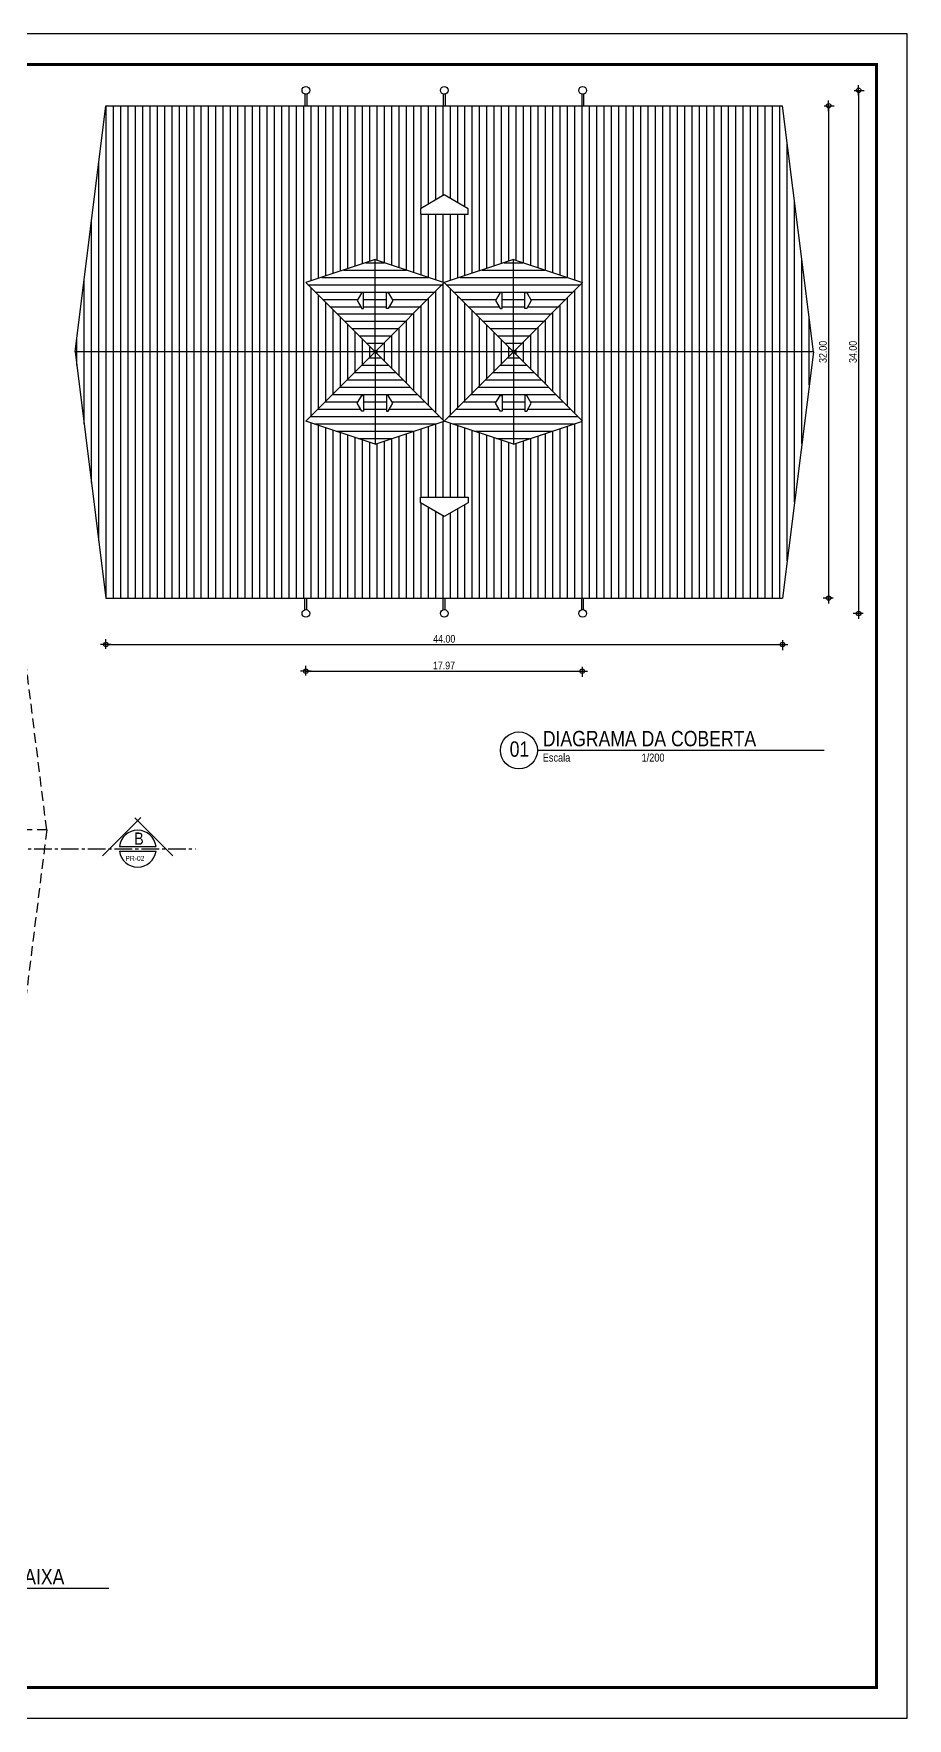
# Model space of a CAD drawing. Extents: x -56 to 214, y 236 to 291.
# Drawn here: x 0.2 to 28.6, y 235.9 to 290.6 of the extents above; entities that cross this region are included whole.
import ezdxf

# ---------------------------------------------------------------- set-up
doc = ezdxf.new("R2010")
doc.units = 0
doc.linetypes.add('CENTER2', pattern=[28.575, 19.05, -3.175, 3.175, -3.175])
doc.linetypes.add('DASHED2', pattern=[9.525, 6.35, -3.175])
doc.layers.get('Defpoints').update_dxf_attribs({"linetype": 'CONTINUOUS'})
for name, color, linetype in [('COBERTA', 7, 'CONTINUOUS'), ('CORTE', 7, 'CONTINUOUS'), ('COTAS', 7, 'CONTINUOUS'), ('PROJ_COB', 8, 'DASHED2')]:
    doc.layers.add(name, color=color, linetype=linetype)
doc.styles.add('COTAS', font='ARIALN.TTF', dxfattribs={"height": 0.15})
doc.dimstyles.new('ESCALA150', dxfattribs={"dimtxt": 0.25, "dimasz": 0.004, "dimexe": 0.06, "dimexo": 0.06, "dimgap": 0.06, "dimtad": 1, "dimlfac": 2, "dimzin": 4, "dimdsep": 46, "dimtxsty": 'COTAS', "dimblk": 'PONTO', "dimcen": 0.06, "dimdle": 0.06, "dimse1": 1, "dimse2": 1, "dimclrd": 256, "dimclre": 256, "dimclrt": 256, "dimadec": 0, "dimazin": 1, "dimtfac": 1, "dimtix": 1, "dimtmove": 0, "dimatfit": 3, "dimldrblk": 'OPEN90', "dimfxl": 1, "dimtolj": 1, "dimtzin": 0, "dimlwd": -1, "dimarcsym": 0})
pattern_1 = [(90, (-4.14106, 128.62018), (-0.238125, 1e-17), [])]

# ---------------------------------------------------------------- blocks, each defined once
blk = doc.blocks.new('PONTO')
at = {"layer": 'COTAS'}
for p, q in [((-43, 0), (43, 0)), ((0, 36), (0, -45))]:
    blk.add_line(p, q, dxfattribs=at)
blk.add_circle((0, 0), 18.1, dxfattribs=at)
blk = doc.blocks.new('*D67')
at = {"layer": 'COTAS'}
blk.add_line((26.018, 288.261), (26.018, 272.269), dxfattribs=at)
at = {"layer": 'Defpoints', "color": 0}
for p in [(23.946, 288.265), (23.946, 272.265), (26.018, 272.265)]:
    blk.add_point(p, dxfattribs=at)
at = {"layer": 'COTAS', "xscale": 0.004, "yscale": 0.004, "zscale": 0.004}
for p, rotation in [((26.018, 288.265), 90), ((26.018, 272.265), 270)]:
    blk.add_blockref('PONTO', p, dxfattribs=dict(at, rotation=rotation))
at = {"layer": 'COTAS', "insert": (25.833, 280.265), "char_height": 0.25, "attachment_point": 5, "rotation": 90, "style": 'COTAS'}
blk.add_mtext('\\A1;32.00', dxfattribs=at)
blk = doc.blocks.new('_Open90')
at = {"layer": 'COTAS', "color": 0, "lineweight": -2}
for p, q in [((0, 0), (-1, 0)), ((-0.5, 0.5), (0, 0)), ((0, 0), (-0.5, -0.5))]:
    blk.add_line(p, q, dxfattribs=at)
blk = doc.blocks.new('*D68')
at = {"layer": 'COTAS'}
blk.add_line((2.524, 270.754), (24.516, 270.754), dxfattribs=at)
at = {"layer": 'Defpoints', "color": 0}
for p in [(2.52, 272.265), (24.52, 272.265), (24.52, 270.754)]:
    blk.add_point(p, dxfattribs=at)
at = {"layer": 'COTAS', "xscale": 0.004, "yscale": 0.004, "zscale": 0.004, "rotation": 180}
blk.add_blockref('PONTO', (2.52, 270.754), dxfattribs=at)
at = {"layer": 'COTAS', "xscale": 0.004, "yscale": 0.004, "zscale": 0.004}
blk.add_blockref('PONTO', (24.52, 270.754), dxfattribs=at)
at = {"layer": 'COTAS', "insert": (13.52, 270.939), "char_height": 0.25, "attachment_point": 5, "style": 'COTAS'}
blk.add_mtext('\\A1;44.00', dxfattribs=at)
blk = doc.blocks.new('*D69')
at = {"layer": 'COTAS'}
blk.add_line((26.994, 288.761), (26.994, 271.769), dxfattribs=at)
at = {"layer": 'Defpoints', "color": 0}
for p in [(17.446, 288.765), (17.446, 271.765), (26.994, 271.765)]:
    blk.add_point(p, dxfattribs=at)
at = {"layer": 'COTAS', "xscale": 0.004, "yscale": 0.004, "zscale": 0.004}
for p, rotation in [((26.994, 288.765), 90), ((26.994, 271.765), 270)]:
    blk.add_blockref('PONTO', p, dxfattribs=dict(at, rotation=rotation))
at = {"layer": 'COTAS', "insert": (26.809, 280.265), "char_height": 0.25, "attachment_point": 5, "rotation": 90, "style": 'COTAS'}
blk.add_mtext('\\A1;34.00', dxfattribs=at)
blk = doc.blocks.new('*D70')
at = {"layer": 'COTAS'}
blk.add_line((9.024, 269.887), (18.001, 269.887), dxfattribs=at)
at = {"layer": 'Defpoints', "color": 0}
for p in [(9.02, 282.515), (18.005, 282.52), (18.005, 269.887)]:
    blk.add_point(p, dxfattribs=at)
at = {"layer": 'COTAS', "xscale": 0.004, "yscale": 0.004, "zscale": 0.004, "rotation": 180}
blk.add_blockref('PONTO', (9.02, 269.887), dxfattribs=at)
at = {"layer": 'COTAS', "xscale": 0.004, "yscale": 0.004, "zscale": 0.004}
blk.add_blockref('PONTO', (18.005, 269.887), dxfattribs=at)
at = {"layer": 'COTAS', "insert": (13.512, 270.072), "char_height": 0.25, "attachment_point": 5, "style": 'COTAS'}
blk.add_mtext('\\A1;17.97', dxfattribs=at)

msp = doc.modelspace()

# ---------------------------------------------------------------- hatches: boundary and pattern name
at = {"layer": 'COBERTA'}
h = msp.add_hatch(dxfattribs=at)
h.set_pattern_fill('LINE', color=8, scale=0.075, angle=90, style=0)
h.set_pattern_definition(pattern_1)
h.paths.add_polyline_path([(11.2704, 283.2648), (13.5204, 282.5148), (15.7704, 283.2648), (18.0204, 282.5148), (15.7704, 280.2648), (25.5204, 280.2648), (24.5204, 288.2648), (2.5204, 288.2648), (1.5204, 280.2648), (11.2704, 280.2648), (9.0204, 282.5148)])
h.paths.add_polyline_path([(12.7436, 284.9158), (13.5204, 285.3643), (14.2972, 284.9158), (14.2972, 284.7364), (12.7436, 284.7364)], flags=16)
h.paths.add_polyline_path([(9.0204, 278.0148), (11.2704, 280.2648), (1.5204, 280.2648), (2.5204, 272.2648), (24.5204, 272.2648), (25.5204, 280.2648), (15.7704, 280.2648), (18.0204, 278.0148), (15.7704, 277.2648), (13.5204, 278.0148), (11.2704, 277.2648)])
h.paths.add_polyline_path([(12.7436, 275.5403), (14.2972, 275.5403), (14.2972, 275.3609), (13.5204, 274.9124), (12.7436, 275.3609)], flags=16)
h = msp.add_hatch(dxfattribs=at)
h.set_pattern_fill('LINE', color=8, scale=0.075, style=0)
h.set_pattern_definition([(0, (-4.14106, 128.62018), (0, 0.238125), [])])
h.paths.add_polyline_path([(9.0204, 282.5148), (11.2704, 280.2648), (11.2704, 283.2648)])
h.paths.add_polyline_path([(10.8394, 282.1951), (10.8992, 282.1951), (10.8992, 281.6772), (10.8394, 281.6772), (10.6899, 281.9361)], flags=16)
h.paths.add_polyline_path([(11.2704, 283.2648), (11.2704, 280.2648), (13.5204, 282.5148)])
h.paths.add_polyline_path([(11.7014, 282.1951), (11.8509, 281.9361), (11.7014, 281.6772), (11.6416, 281.6772), (11.6416, 282.1951)], flags=16)
h.paths.add_polyline_path([(13.5204, 282.5148), (15.7704, 280.2648), (15.7704, 283.2648)])
h.paths.add_polyline_path([(15.3394, 282.1951), (15.3992, 282.1951), (15.3992, 281.6772), (15.3394, 281.6772), (15.1899, 281.9361)], flags=16)
h.paths.add_polyline_path([(15.7704, 283.2648), (15.7704, 280.2648), (18.0204, 282.5148)])
h.paths.add_polyline_path([(16.2014, 282.1951), (16.3509, 281.9361), (16.2014, 281.6772), (16.1416, 281.6772), (16.1416, 282.1951)], flags=16)
h.paths.add_polyline_path([(15.7704, 280.2648), (15.7704, 277.2648), (18.0204, 278.0148)])
h.paths.add_polyline_path([(16.2014, 278.8524), (16.3509, 278.5934), (16.2014, 278.3345), (16.1416, 278.3345), (16.1416, 278.8524)], flags=16)
h.paths.add_polyline_path([(13.5204, 278.0148), (15.7704, 277.2648), (15.7704, 280.2648)])
h.paths.add_polyline_path([(15.3394, 278.8524), (15.3992, 278.8524), (15.3992, 278.3345), (15.3394, 278.3345), (15.1899, 278.5934)], flags=16)
h.paths.add_polyline_path([(11.2704, 277.2648), (13.5204, 278.0148), (11.2704, 280.2648)])
h.paths.add_polyline_path([(11.6416, 278.8524), (11.7014, 278.8524), (11.8509, 278.5934), (11.7014, 278.3345), (11.6416, 278.3345)], flags=16)
h.paths.add_polyline_path([(9.0204, 278.0148), (11.2704, 277.2648), (11.2704, 280.2648)])
h.paths.add_polyline_path([(10.8394, 278.8524), (10.8992, 278.8524), (10.8992, 278.3345), (10.8394, 278.3345), (10.6899, 278.5934)], flags=16)
h = msp.add_hatch(dxfattribs=at)
h.set_pattern_fill('LINE', color=8, scale=0.075, angle=90, style=0)
h.set_pattern_definition(pattern_1)
h.paths.add_polyline_path([(15.7704, 280.2648), (13.5204, 282.5148), (11.2704, 280.2648)])
h.paths.add_polyline_path([(11.2704, 280.2648), (13.5204, 278.0148), (15.7704, 280.2648)])

# ---------------------------------------------------------------- linework, layer by layer
for p, q in [((8.9904, 288.6434), (8.9904, 288.2648)), ((9.0504, 288.6434), (9.0504, 288.2648)), ((13.4904, 288.6434), (13.4904, 288.2648)), ((13.5504, 288.6434), (13.5504, 288.2648)), ((17.9904, 288.6434), (17.9904, 288.2648)), ((18.0504, 288.6434), (18.0504, 288.2648)), ((11.2704, 283.2648), (9.0204, 282.5148)), ((11.2704, 283.2648), (13.5204, 282.5148)), ((11.2704, 280.2648), (11.2704, 283.2648)), ((15.7704, 283.2648), (13.5204, 282.5148)), ((15.7704, 283.2648), (18.0204, 282.5148)), ((15.7704, 280.2648), (15.7704, 283.2648)), ((11.2704, 280.2648), (9.0204, 282.5148)), ((11.2704, 280.2648), (13.5204, 282.5148)), ((15.7704, 280.2648), (13.5204, 282.5148)), ((15.7704, 280.2648), (18.0204, 282.5148)), ((11.2704, 280.2648), (9.0204, 278.0148)), ((11.2704, 280.2648), (13.5204, 278.0148)), ((11.2704, 280.2648), (11.2704, 277.2648)), ((15.7704, 280.2648), (13.5204, 278.0148)), ((15.7704, 280.2648), (18.0204, 278.0148)), ((15.7704, 280.2648), (15.7704, 277.2648)), ((11.2704, 277.2648), (9.0204, 278.0148)), ((11.2704, 277.2648), (13.5204, 278.0148)), ((15.7704, 277.2648), (13.5204, 278.0148)), ((15.7704, 277.2648), (18.0204, 278.0148)), ((8.9904, 271.8861), (8.9904, 272.2648)), ((9.0504, 271.8861), (9.0504, 272.2648)), ((13.4904, 271.8861), (13.4904, 272.2648)), ((13.5504, 271.8861), (13.5504, 272.2648)), ((17.9904, 271.8861), (17.9904, 272.2648)), ((18.0504, 271.8861), (18.0504, 272.2648))]:
    msp.add_line(p, q, dxfattribs=at)
at = {"layer": 'COBERTA', "ltscale": 0.05}
for p, q in [((1.5204, 280.2648), (2.5204, 288.2648)), ((2.5204, 288.2648), (24.5204, 288.2648)), ((25.5204, 280.2648), (24.5204, 288.2648)), ((25.5204, 280.2648), (1.5204, 280.2648)), ((1.5204, 280.2648), (2.5204, 272.2648)), ((25.5204, 280.2648), (24.5204, 272.2648)), ((2.5204, 272.2648), (24.5204, 272.2648))]:
    msp.add_line(p, q, dxfattribs=at)
at = {"layer": 'COBERTA'}
for points in [[(12.7436, 284.9158), (12.7436, 284.7364), (14.2972, 284.7364), (14.2972, 284.9158), (13.5204, 285.3643)], [(10.8394, 281.6772), (10.8992, 281.6772), (10.8992, 282.1951), (10.8394, 282.1951), (10.6899, 281.9361)], [(11.7014, 281.6772), (11.6416, 281.6772), (11.6416, 282.1951), (11.7014, 282.1951), (11.8509, 281.9361)], [(15.3394, 281.6772), (15.3992, 281.6772), (15.3992, 282.1951), (15.3394, 282.1951), (15.1899, 281.9361)], [(16.2014, 281.6772), (16.1416, 281.6772), (16.1416, 282.1951), (16.2014, 282.1951), (16.3509, 281.9361)], [(10.8394, 278.8524), (10.8992, 278.8524), (10.8992, 278.3345), (10.8394, 278.3345), (10.6899, 278.5934)], [(11.7014, 278.8524), (11.6416, 278.8524), (11.6416, 278.3345), (11.7014, 278.3345), (11.8509, 278.5934)], [(15.3394, 278.8524), (15.3992, 278.8524), (15.3992, 278.3345), (15.3394, 278.3345), (15.1899, 278.5934)], [(16.2014, 278.8524), (16.1416, 278.8524), (16.1416, 278.3345), (16.2014, 278.3345), (16.3509, 278.5934)], [(12.7436, 275.3609), (12.7436, 275.5403), (14.2972, 275.5403), (14.2972, 275.3609), (13.5204, 274.9124)]]:
    msp.add_lwpolyline(points, close=True, dxfattribs=at)
at = {"layer": 'COBERTA', "color": 6, "linetype": 'Continuous'}
for centre in [(9.0204, 288.7648), (13.5204, 288.7648), (18.0204, 288.7648), (9.0204, 271.7648), (13.5204, 271.7648), (18.0204, 271.7648)]:
    msp.add_circle(centre, 0.125, dxfattribs=at)
at = {"layer": 'CORTE'}
for p, q in [((25.874, 267.3149), (16.5482, 267.3149)), ((2.6177, 240.0787), (-3.08, 240.0787))]:
    msp.add_line(p, q, dxfattribs=at)
at = {"layer": 'CORTE', "color": 3}
for p, q in [((2.4133, 263.8918), (3.6524, 265.1308)), ((4.6932, 263.8918), (3.4649, 265.12)), ((2.958, 264.1943), (4.1485, 264.1943)), ((2.958, 264.0431), (4.1485, 264.0431))]:
    msp.add_line(p, q, dxfattribs=at)
at = {"layer": 'CORTE', "color": 2, "linetype": 'CENTER2', "ltscale": 0.03}
msp.add_line((-12.0115, 264.1187), (5.4299, 264.1187), dxfattribs=at)
at = {"layer": 'CORTE'}
msp.add_lwpolyline([(-53.0239, 235.8593), (28.5761, 235.8593), (28.5761, 290.6058), (-53.0239, 290.6058)], close=True, dxfattribs=at)
at = {"layer": 'CORTE', "const_width": 0.1}
msp.add_lwpolyline([(-52.0239, 236.8593), (27.5761, 236.8593), (27.5761, 289.6058), (-52.0239, 289.6058)], close=True, dxfattribs=at)
at = {"layer": 'CORTE'}
msp.add_circle((15.9482, 267.3149), 0.6, dxfattribs=at)
at = {"layer": 'CORTE', "color": 3}
for start, end in [(7.24295, 172.75705), (187.24295, 352.75705)]:
    msp.add_arc((3.5533, 264.1187), 0.6, start, end, dxfattribs=at)
at = {"layer": 'PROJ_COB', "color": 8, "ltscale": 0.05}
for q in [(-1.4029, 280.7286), (-47.4029, 264.7286), (-1.4029, 248.7286)]:
    msp.add_line((0.5971, 264.7286), q, dxfattribs=at)

# ---------------------------------------------------------------- texts
at = {"layer": 'COTAS', "style": 'COTAS'}
for s, height, p in [('DIAGRAMA DA COBERTA', 0.5, (16.7237, 267.4475)), ('01', 0.5, (15.6472, 267.1068)), ('Escala                            1/200', 0.26, (16.7237, 266.9506)), ('PR-02', 0.16, (3.1522, 263.7249)), ('PLANTA BAIXA', 0.5, (-2.9045, 240.2112))]:
    msp.add_text(s, height=height, dxfattribs=at).set_placement(p)
msp.add_text('B', height=0.4, rotation=360, dxfattribs=at).set_placement((3.4414, 264.2463))

# ---------------------------------------------------------------- dimensions: what is measured, and where the dimension line sits
at = {"layer": 'COTAS'}
for base, p1, p2, picture, middle in [((26.9945, 271.7648), (17.4461, 288.7648), (17.4461, 271.7648), '*D69', (26.8095, 280.2648)), ((26.018, 272.2648), (23.9461, 288.2648), (23.9461, 272.2648), '*D67', (25.833, 280.2648))]:
    dim = msp.add_linear_dim(base=base, p1=p1, p2=p2, angle=90, dimstyle='ESCALA150', dxfattribs=at)
    dim.commit()
    dim.dimension.update_dxf_attribs({"geometry": picture, "text_midpoint": middle})
for base, p1, p2, picture, middle in [((18.0046, 269.8865), (9.0204, 282.5148), (18.0046, 282.5201), '*D70', (13.5125, 270.0715)), ((24.5204, 270.7539), (2.5204, 272.2648), (24.5204, 272.2648), '*D68', (13.5204, 270.9389))]:
    dim = msp.add_linear_dim(base=base, p1=p1, p2=p2, dimstyle='ESCALA150', dxfattribs=at)
    dim.commit()
    dim.dimension.update_dxf_attribs({"geometry": picture, "text_midpoint": middle})

doc.saveas('drawing.dxf')
